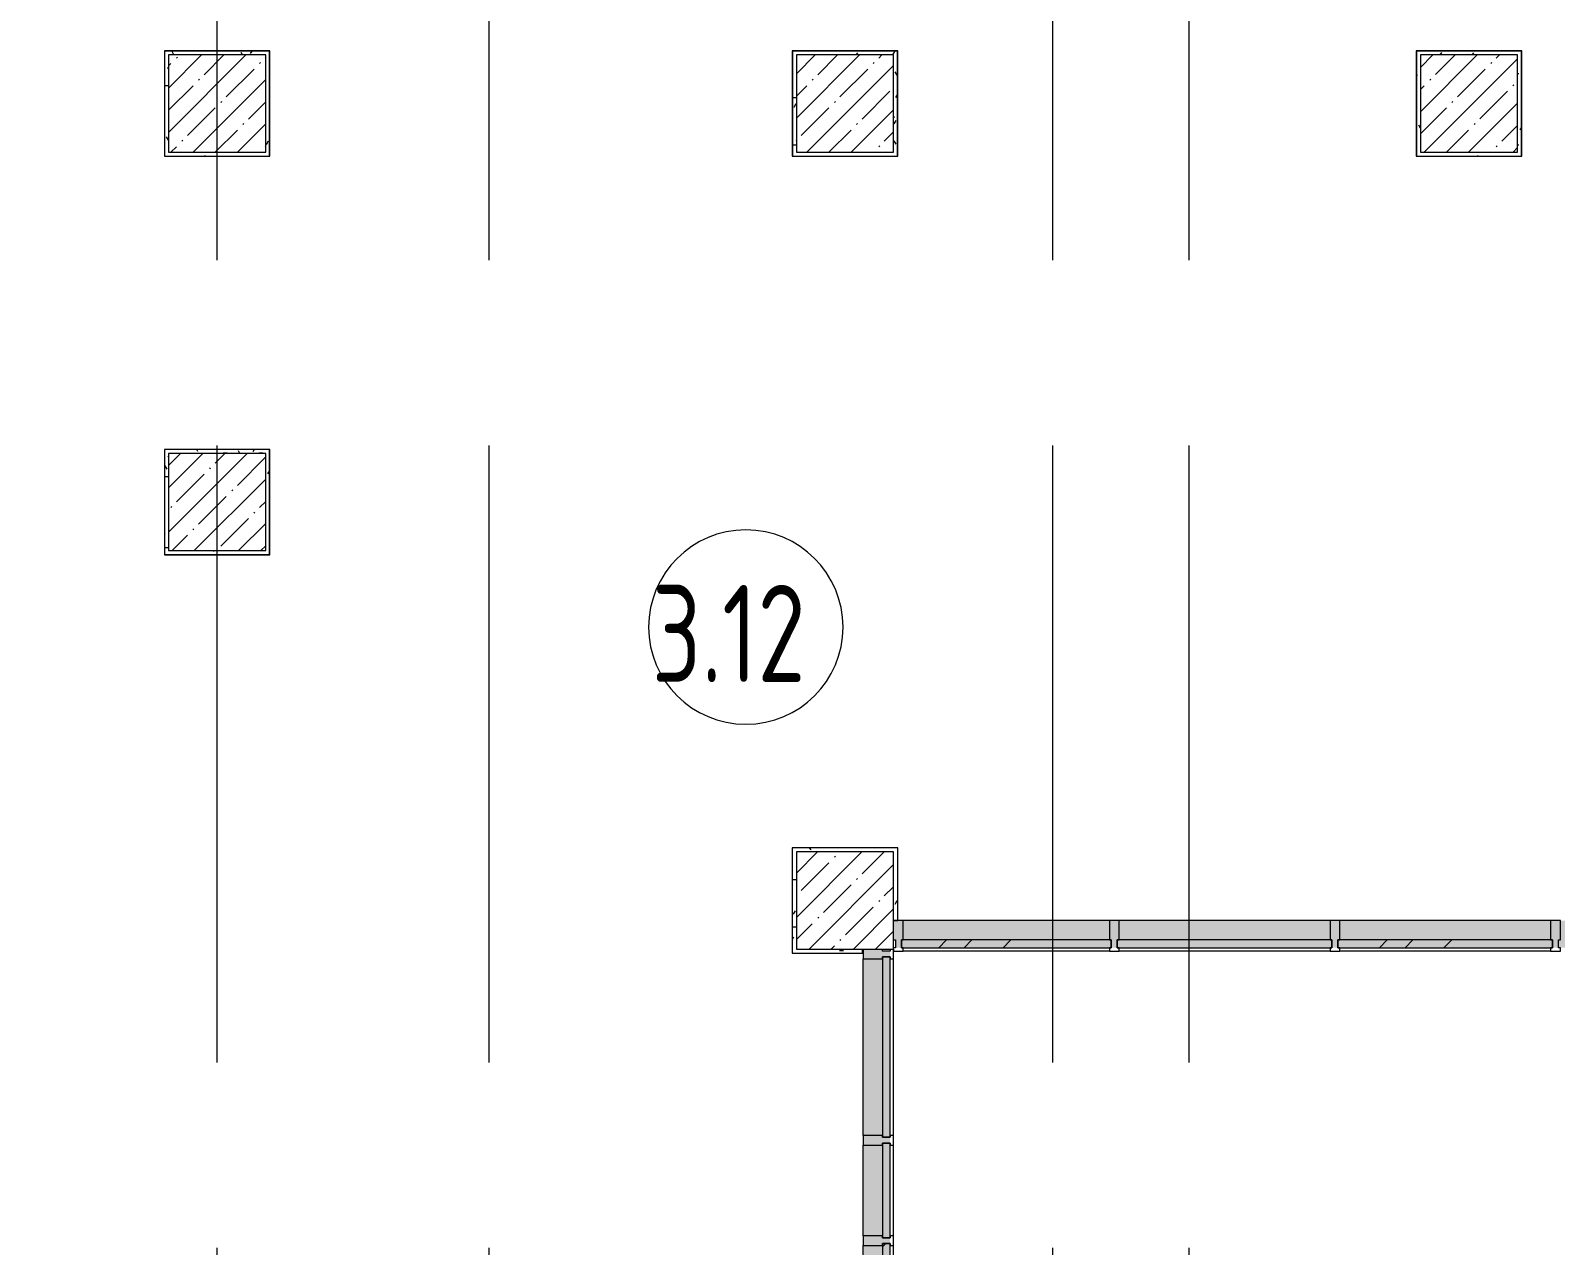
# Model space of a CAD drawing. Header units: millimetres. Extents: x -625 to 415037, y -3642 to 102118.
# Drawn here: x 358827 to 366672, y 17075 to 23326 of the extents above; entities that cross this region are included whole.
import ezdxf

# ---------------------------------------------------------------- set-up
doc = ezdxf.new("R2010")
doc.units = ezdxf.units.MM
doc.linetypes.add('Осевая', pattern=[6350, 1270, -952.5, 3175, -952.5])
for name, color, linetype, lineweight in [('A-AREA-IDEN', 7, 'Continuous', 9), ('A-GLAZ-CURT', 7, 'Continuous', 9), ('A-GLAZ-CURT-1', 7, 'Continuous', 5), ('A-GLAZ-CURT-2', 7, 'Continuous', 20), ('A-GLAZ-CWMG', 7, 'Continuous', 9), ('A-GLAZ-CWMG-1', 7, 'Continuous', 20), ('I-WALL', 7, 'Continuous', 5), ('S-COLS', 7, 'Continuous', 9), ('S-COLS-1', 7, 'Continuous', 5), ('Оси', 7, 'Continuous', 9), ('Оси-2', 7, 'Осевая', 9)]:
    doc.layers.add(name, color=color, linetype=linetype, lineweight=lineweight)
doc.layers.add('A-AREA-PATT-3', color=7, linetype='Continuous', lineweight=5, true_color=0xe6fae8, transparency=1)
doc.layers.add('A-WALL-1', color=9, linetype='Continuous', lineweight=5, true_color=0x808080)
doc.layers.add('A-WALL-FNSH-1', color=9, linetype='Continuous', lineweight=5, true_color=0x808080)
doc.styles.add('СПДС', font='ГОСТ тип А.ttf', dxfattribs={"width": 0.9})
pattern_1 = [(0, (289227.4, 1e-08), (243.84, 60.96), [20.117, -162.763, 20.117, -162.763, -975.36]), (0, (289227.4, 1e-08), (243.84, 60.96), [-365.76, 20.117, -345.643, 20.117, -162.763, -426.72]), (0, (289227.4, 1e-08), (243.84, 60.96), [-914.4, 20.117, -101.803, 20.117, -284.683]), (120, (289318.84, 30.48), (-174.71291, 180.691634), [20.117, -162.763, 20.117, -162.763, -975.36]), (120, (289318.84, 30.48), (-174.71291, 180.691634), [-365.76, 20.117, -345.643, 20.117, -162.763, -426.72]), (120, (289318.84, 30.48), (-174.71291, 180.691634), [-914.4, 20.117, -101.803, 20.117, -284.683]), (240, (289349.32, 152.4), (-69.12709, -241.651634), [20.117, -162.763, 20.117, -162.763, -975.36]), (240, (289349.32, 152.4), (-69.12709, -241.651634), [-365.76, 20.117, -345.643, 20.117, -162.763, -426.72]), (240, (289349.32, 152.4), (-69.12709, -241.651634), [-914.4, 20.117, -101.803, 20.117, -284.683])]

# ---------------------------------------------------------------- blocks, each defined once
blk = doc.blocks.new('BSC_Колонна _Прямоугольная - 500х500-V540-Объем проектирования 3 этажа')
at = {"layer": 'S-COLS-1'}
h = blk.add_hatch(dxfattribs=at)
h.set_pattern_fill('FP_72', color=256, style=0, pattern_type=2)
h.set_pattern_definition([(45, (-77000, -22950), (-114.04925, 114.04925), []), (45, (-76885.95, -22950), (-114.04925, 114.04925), [201.613, -40.323, 6.706, -33.617])])
h.paths.add_polyline_path([(250, -250), (250, 250), (-250, 250), (-250, -250)])
for p, q in [((250, 250), (-250, 250)), ((-250, 250), (-250, -250)), ((250, -250), (250, 250)), ((-250, -250), (250, -250))]:
    blk.add_line(p, q, dxfattribs=at)
blk = doc.blocks.new('BSC_Колонна _Прямоугольная - 500х500-V541-Объем проектирования 3 этажа')
at = {"layer": 'S-COLS-1'}
h = blk.add_hatch(dxfattribs=at)
h.set_pattern_fill('FP_73', color=256, style=0, pattern_type=2)
h.set_pattern_definition([(45, (-73790, -22950), (-114.04925, 114.04925), []), (45, (-73675.95, -22950), (-114.04925, 114.04925), [201.613, -40.323, 6.706, -33.617])])
h.paths.add_polyline_path([(-10.9, -250), (250, -250), (250, 250), (-250, 250), (-250, -250), (-190.9, -250)])
for p, q in [((250, 250), (-250, 250)), ((-250, 250), (-250, -250)), ((250, -250), (250, 250)), ((-250, -250), (250, -250))]:
    blk.add_line(p, q, dxfattribs=at)
blk = doc.blocks.new('BSC_Колонна _Прямоугольная - 500х500-V542-Объем проектирования 3 этажа')
at = {"layer": 'S-COLS-1'}
h = blk.add_hatch(dxfattribs=at)
h.set_pattern_fill('FP_74', color=256, style=0, pattern_type=2)
h.set_pattern_definition([(45, (-70560, -22950), (-114.04925, 114.04925), []), (45, (-70445.95, -22950), (-114.04925, 114.04925), [201.613, -40.323, 6.706, -33.617])])
h.paths.add_polyline_path([(-31.5, -250), (250, -250), (250, 250), (-250, 250), (-250, -250), (-149.4, -250)])
for p, q in [((250, 250), (-250, 250)), ((-250, 250), (-250, -250)), ((250, -250), (250, 250)), ((-250, -250), (250, -250))]:
    blk.add_line(p, q, dxfattribs=at)
blk = doc.blocks.new('Системная панель - Стекло - 40мм-23562586-Объем проектирования 3 этажа')
at = {"layer": 'A-GLAZ-CURT-2'}
for p, q in [((464.2, 0), (-464.2, 0)), ((-464.2, 0), (-464.2, -40)), ((-464.2, -40), (464.2, -40)), ((464.2, -40), (464.2, 0))]:
    blk.add_line(p, q, dxfattribs=at)
blk = doc.blocks.new('Системная панель - Стекло - 40мм-24234994-Объем проектирования 3 этажа')
at = {"layer": 'A-GLAZ-CURT-2'}
for p, q in [((243.3, 0), (-243.3, 0)), ((-243.3, 0), (-243.3, -40)), ((243.3, -40), (243.3, 0)), ((-243.3, -40), (243.3, -40))]:
    blk.add_line(p, q, dxfattribs=at)
blk = doc.blocks.new('Прямоугольный импост - Импост структурный с накладкой - 160мм Темный-31239176-Объем проектирования 3 этажа')
at = {"layer": 'A-GLAZ-CWMG'}
for p, q in [((73883, 17641.7), (73883, 18550)), ((74040, 17641.7), (74040, 18550))]:
    blk.add_line(p, q, dxfattribs=at)
blk = doc.blocks.new('Прямоугольный импост - Импост структурный с накладкой - 160мм Темный-31239177-Объем проектирования 3 этажа')
at = {"layer": 'A-GLAZ-CWMG'}
for p, q in [((73883, 17125), (73883, 17591.7)), ((74040, 17125), (74040, 17591.7))]:
    blk.add_line(p, q, dxfattribs=at)
blk = doc.blocks.new('Прямоугольный импост - Импост структурный с накладкой - 160мм Темный-31239205-Объем проектирования 3 этажа')
at = {"layer": 'A-GLAZ-CWMG-1'}
for p, q in [((0, 140), (-50, 140)), ((-50, 140), (-50, 40)), ((-50, 40), (-40, 40)), ((-40, 0), (-50, 0)), ((-50, 0), (-50, -17)), ((-40, 40), (-40, 0)), ((-10, 0), (-10, 40)), ((-10, 40), (0, 40)), ((0, 0), (-10, 0)), ((-50, -17), (0, -17))]:
    blk.add_line(p, q, dxfattribs=at)
blk = doc.blocks.new('Прямоугольный импост - Импост структурный с накладкой - 160мм Темный-31239180-Объем проектирования 3 этажа')
at = {"layer": 'A-GLAZ-CWMG-1'}
for p, q in [((-25, 40), (-25, 140)), ((-25, 140), (25, 140)), ((25, 140), (25, 40)), ((-15, 40), (-25, 40)), ((-25, -17), (-25, 0)), ((-25, 0), (-15, 0)), ((-15, 0), (-15, 40)), ((15, 40), (15, 0)), ((25, 40), (15, 40)), ((15, 0), (25, 0)), ((25, 0), (25, -17)), ((25, -17), (-25, -17))]:
    blk.add_line(p, q, dxfattribs=at)
blk = doc.blocks.new('BSC_Колонна _Прямоугольная - 500х500-V591-Объем проектирования 3 этажа')
at = {"layer": 'S-COLS-1'}
h = blk.add_hatch(dxfattribs=at)
h.set_pattern_fill('FP_132', color=256, style=0, pattern_type=2)
h.set_pattern_definition([(45, (-70560, -20900), (-114.04925, 114.04925), []), (45, (-70445.95, -20900), (-114.04925, 114.04925), [201.613, -40.323, 6.706, -33.617])])
h.paths.add_polyline_path([(250, -250), (250, 250), (-250, 250), (-250, -250)])
for p, q in [((250, 250), (-250, 250)), ((-250, 250), (-250, -250)), ((250, -250), (250, 250)), ((-250, -250), (250, -250))]:
    blk.add_line(p, q, dxfattribs=at)
blk = doc.blocks.new('BSC_Колонна _Прямоугольная - 500х500-V595-Объем проектирования 3 этажа')
at = {"layer": 'S-COLS-1'}
h = blk.add_hatch(dxfattribs=at)
h.set_pattern_fill('FP_135', color=256, style=0, pattern_type=2)
h.set_pattern_definition([(45, (-73790, -18850), (-114.04925, 114.04925), []), (45, (-73675.95, -18850), (-114.04925, 114.04925), [201.613, -40.323, 6.706, -33.617])])
h.paths.add_polyline_path([(-176.1, -250), (250, -250), (250, 250), (-250, 250), (-250, -250), (-190.9, -250)])
for p, q in [((250, 250), (-250, 250)), ((-250, 250), (-250, -250)), ((250, -250), (250, 250)), ((-250, -250), (250, -250))]:
    blk.add_line(p, q, dxfattribs=at)
blk = doc.blocks.new('Системная панель - Стекло - 40мм-24234969-Объем проектирования 3 этажа')
at = {"layer": 'A-GLAZ-CURT-1'}
h = blk.add_hatch(dxfattribs=at)
h.set_pattern_fill('FP_221', color=256, style=0, pattern_type=2)
h.set_pattern_definition([(45, (-74820, -18407), (-565.6854, 565.6854), [400, -1200]), (45, (-75220, -18607), (-565.6854, 565.6854), [1200, -400]), (45, (-74420, -18807), (-565.6854, 565.6854), [400, -1200])])
h.paths.add_polyline_path([(-540, 0), (540, 0), (540, 40), (-540, 40), (-540, 13.3)])
at = {"layer": 'A-GLAZ-CURT-2'}
for p, q in [((540, 40), (-540, 40)), ((-540, 40), (-540, 0)), ((-540, 0), (540, 0)), ((540, 0), (540, 40))]:
    blk.add_line(p, q, dxfattribs=at)
blk = doc.blocks.new('Прямоугольный импост - Импост структурный с накладкой - 160мм-23562401-Объем проектирования 3 этажа')
at = {"layer": 'A-GLAZ-CWMG'}
for p, q in [((75150, 18747), (74090, 18747)), ((75150, 18590), (74090, 18590))]:
    blk.add_line(p, q, dxfattribs=at)
blk = doc.blocks.new('Прямоугольный импост - Импост структурный с накладкой - 160мм-23618923-Объем проектирования 3 этажа')
at = {"layer": 'A-GLAZ-CWMG-1'}
for p, q in [((0, 17), (-50, 17)), ((-50, 17), (-50, 0)), ((-50, 0), (-40, 0)), ((-40, 0), (-40, -40)), ((-10, -40), (-10, 0)), ((-10, 0), (0, 0)), ((0, 7), (0, 17)), ((-40, -40), (-50, -40)), ((-50, -40), (-50, -140)), ((0, -40), (-10, -40)), ((-50, -140), (0, -140))]:
    blk.add_line(p, q, dxfattribs=at)
blk = doc.blocks.new('Системная панель - Стекло - 40мм-24234970-Объем проектирования 3 этажа')
at = {"layer": 'A-GLAZ-CURT-1'}
h = blk.add_hatch(dxfattribs=at)
h.set_pattern_fill('FP_222', color=256, style=0, pattern_type=2)
h.set_pattern_definition([(45, (-77077.5, -18407), (-565.6854, 565.6854), [400, -1200]), (45, (-77477.5, -18607), (-565.6854, 565.6854), [1200, -400]), (45, (-76677.5, -18807), (-565.6854, 565.6854), [400, -1200])])
h.paths.add_polyline_path([(-542.5, 0), (552.5, 0), (552.5, 40), (-552.5, 40), (-552.5, 0)])
at = {"layer": 'A-GLAZ-CURT-2'}
for p, q in [((552.5, 40), (-552.5, 40)), ((-552.5, 40), (-552.5, 0)), ((-552.5, 0), (552.5, 0)), ((552.5, 0), (552.5, 40))]:
    blk.add_line(p, q, dxfattribs=at)
blk = doc.blocks.new('Прямоугольный импост - Импост структурный с накладкой - 160мм-23562410-Объем проектирования 3 этажа')
at = {"layer": 'A-GLAZ-CWMG'}
for p, q in [((77420, 18747), (76335, 18747)), ((77420, 18590), (76335, 18590))]:
    blk.add_line(p, q, dxfattribs=at)
blk = doc.blocks.new('Прямоугольный импост - Импост структурный с накладкой - 160мм-23618920-Объем проектирования 3 этажа')
at = {"layer": 'A-GLAZ-CWMG-1'}
for p, q in [((-25, 0), (-25, 17)), ((-25, 17), (25, 17)), ((-15, 0), (-25, 0)), ((-15, -40), (-15, 0)), ((25, 0), (15, 0)), ((15, 0), (15, -40)), ((25, 17), (25, 0)), ((-25, -140), (-25, -40)), ((-25, -40), (-15, -40)), ((15, -40), (25, -40)), ((25, -40), (25, -140)), ((25, -140), (-25, -140))]:
    blk.add_line(p, q, dxfattribs=at)
blk = doc.blocks.new('Системная панель - Стекло - 40мм-V640-Объем проектирования 3 этажа')
at = {"layer": 'A-GLAZ-CURT-2'}
for p, q in [((552.5, 40), (-552.5, 40)), ((-552.5, 40), (-552.5, 0)), ((-552.5, 0), (552.5, 0)), ((552.5, 0), (552.5, 40))]:
    blk.add_line(p, q, dxfattribs=at)
blk = doc.blocks.new('Системная панель - Стекло - 40мм-24234995-Объем проектирования 3 этажа')
at = {"layer": 'A-GLAZ-CURT-1'}
h = blk.add_hatch(dxfattribs=at)
h.set_pattern_fill('FP_233', color=256, style=0, pattern_type=2)
h.set_pattern_definition([(135, (16666.7, -74223), (-565.6854, -565.6854), [400, -1200]), (135, (16866.7, -74623), (-565.6854, -565.6854), [1200, -400]), (135, (17066.7, -73823), (-565.6854, -565.6854), [400, -1200])])
h.paths.add_polyline_path([(218.3, 0), (-218.3, 0), (-218.3, -40), (218.3, -40)])
at = {"layer": 'A-GLAZ-CURT-2'}
for p, q in [((218.3, 0), (-218.3, 0)), ((-218.3, 0), (-218.3, -40)), ((218.3, -40), (218.3, 0)), ((-218.3, -40), (218.3, -40))]:
    blk.add_line(p, q, dxfattribs=at)
blk = doc.blocks.new('Прямоугольный импост - Импост структурный с накладкой - 160мм Темный-31239183-Объем проектирования 3 этажа')
at = {"layer": 'A-GLAZ-CWMG'}
for p, q in [((73883, 16658.3), (73883, 17075)), ((74040, 16658.3), (74040, 17075))]:
    blk.add_line(p, q, dxfattribs=at)
blk = doc.blocks.new('Марка_Помещения - Номер-25198446-Объем проектирования 3 этажа')
at = {"layer": 'A-AREA-IDEN'}
for start, end in [(360, 180), (180, 360)]:
    blk.add_arc((0, 0), 2.5, start, end, dxfattribs=at)

msp = doc.modelspace()

# ---------------------------------------------------------------- hatches: boundary and pattern name
at = {"layer": 'A-AREA-PATT-3'}
h = msp.add_hatch(color=256, dxfattribs=at)
h.paths.add_polyline_path([(357897.9, 11800), (358061.4, 11800), (358061.4, 11820), (358021.4, 11820), (358021.4, 11840), (358031.4, 11840), (358031.4, 11940), (357971.4, 11940), (357971.4, 11900), (357897.9, 11900), (357897.9, 11856.7)])
h.paths.add_polyline_path([(359421.4, 11800), (359451.4, 11800), (359451.4, 11840), (359461.4, 11840), (359461.4, 11800), (359516.9, 11800), (359516.4, 11900), (359461.4, 11900), (359461.4, 11940), (359411.4, 11940), (359411.4, 11840), (359421.4, 11840), (359421.4, 11820), (359371.4, 11820), (359371.4, 11800), (359411.4, 11800)])
h.paths.add_polyline_path([(372162.4, 15493), (373427.4, 15494.4), (373427.4, 15593), (373417.4, 15593), (373417.4, 15633), (368317.4, 15632.7), (368317.4, 15593), (368307.4, 15593), (368307.4, 15493), (372132.4, 15493)])
h.paths.add_polyline_path([(365002.1, 15493), (367807.4, 15494.6), (367807.4, 15593), (367797.4, 15593), (367797.4, 15633), (363277.4, 15632.4), (363277.4, 15593), (363267.4, 15593), (363267.4, 15493), (364611.3, 15493)])
h.paths.add_polyline_path([(363210.4, 15650), (363210.4, 15660), (363250.4, 15660), (363248.5, 18590), (363210.4, 18590), (363210.4, 18600), (363112.4, 18599.2), (363110.4, 15650)])
h.paths.add_polyline_path([(369572.4, 18607), (373417.4, 18607), (373417.4, 18647), (373427.4, 18647), (373427.4, 18747), (368307.4, 18745.4), (368307.4, 18647), (368317.4, 18647), (368317.4, 18607), (369562.4, 18607)])
h.paths.add_polyline_path([(367797.4, 18607), (367797.4, 18647), (367807.4, 18647), (367807.4, 18747), (363267.4, 18747), (363267.4, 18647), (363277.4, 18647), (363278.8, 18607), (367793.4, 18607)])
h.paths.add_polyline_path([(373957.9, 19120.5), (373957.9, 19131), (373937.9, 19131), (373937.9, 19120.5)])
h.paths.add_polyline_path([(373932, 22669), (373952, 22669), (373952, 22679.5), (373932, 22679.5)])
at = {"layer": 'I-WALL'}
h = msp.add_hatch(dxfattribs=at)
h.set_pattern_fill('FP_191', color=256, style=0, pattern_type=2)
h.set_pattern_definition(pattern_1)
h.paths.add_polyline_path([(359537.4, 23200), (360057.4, 23200), (360057.4, 23220), (359517.4, 23220), (359517.4, 23200)])
h = msp.add_hatch(dxfattribs=at)
h.set_pattern_fill('FP_191', color=256, style=0, pattern_type=2)
h.set_pattern_definition(pattern_1)
h.paths.add_polyline_path([(359517.4, 22680), (359537.4, 22680), (359537.4, 23200), (359517.4, 23200), (359517.4, 22700)])
h = msp.add_hatch(dxfattribs=at)
h.set_pattern_fill('FP_191', color=256, style=0, pattern_type=2)
h.set_pattern_definition(pattern_1)
h.paths.add_polyline_path([(360037.4, 22700), (360057.4, 22700), (360057.4, 23200), (360037.4, 23200)])
h = msp.add_hatch(dxfattribs=at)
h.set_pattern_fill('FP_191', color=256, style=0, pattern_type=2)
h.set_pattern_definition(pattern_1)
h.paths.add_polyline_path([(362747.4, 23200), (363287.4, 23200), (363287.4, 23220), (362747.4, 23220)])
h = msp.add_hatch(dxfattribs=at)
h.set_pattern_fill('FP_191', color=256, style=0, pattern_type=2)
h.set_pattern_definition(pattern_1)
h.paths.add_polyline_path([(362747.4, 22680), (362767.4, 22680), (362767.4, 23200), (362747.4, 23199.2), (362747.4, 22700)])
h = msp.add_hatch(dxfattribs=at)
h.set_pattern_fill('FP_191', color=256, style=0, pattern_type=2)
h.set_pattern_definition(pattern_1)
h.paths.add_polyline_path([(363287.4, 22700), (363287.4, 23200), (363267.4, 23200), (363267.4, 22700)])
h = msp.add_hatch(dxfattribs=at)
h.set_pattern_fill('FP_191', color=256, style=0, pattern_type=2)
h.set_pattern_definition(pattern_1)
h.paths.add_polyline_path([(366497.4, 23200), (366497.4, 23220), (365957.4, 23220), (365957.4, 23200), (366477.4, 23200)])
h = msp.add_hatch(dxfattribs=at)
h.set_pattern_fill('FP_191', color=256, style=0, pattern_type=2)
h.set_pattern_definition(pattern_1)
h.paths.add_polyline_path([(365957.4, 22680), (365977.4, 22680), (365977.4, 23200), (365957.4, 23199.2), (365957.4, 22700)])
h = msp.add_hatch(dxfattribs=at)
h.set_pattern_fill('FP_191', color=256, style=0, pattern_type=2)
h.set_pattern_definition(pattern_1)
h.paths.add_polyline_path([(366497.4, 22700), (366497.4, 23200), (366477.4, 23200), (366477.4, 22700)])
h = msp.add_hatch(dxfattribs=at)
h.set_pattern_fill('FP_191', color=256, style=0, pattern_type=2)
h.set_pattern_definition(pattern_1)
h.paths.add_polyline_path([(359773, 22680), (360057.4, 22680), (360057.4, 22700), (359537.4, 22700), (359537.4, 22680), (359655.3, 22680)])
h = msp.add_hatch(dxfattribs=at)
h.set_pattern_fill('FP_191', color=256, style=0, pattern_type=2)
h.set_pattern_definition(pattern_1)
h.paths.add_polyline_path([(363287.4, 22680), (363287.4, 22700), (362767.4, 22700), (362767.4, 22680), (363267.4, 22680)])
h = msp.add_hatch(dxfattribs=at)
h.set_pattern_fill('FP_191', color=256, style=0, pattern_type=2)
h.set_pattern_definition(pattern_1)
h.paths.add_polyline_path([(366477.4, 22680), (366497.4, 22680), (366497.4, 22700), (365977.4, 22700), (365977.4, 22680)])
h = msp.add_hatch(dxfattribs=at)
h.set_pattern_fill('FP_191', color=256, style=0, pattern_type=2)
h.set_pattern_definition(pattern_1)
h.paths.add_polyline_path([(360057.4, 21150), (360057.4, 21170), (359517.4, 21170), (359517.4, 21150), (360037.4, 21150)])
h = msp.add_hatch(dxfattribs=at)
h.set_pattern_fill('FP_191', color=256, style=0, pattern_type=2)
h.set_pattern_definition(pattern_1)
h.paths.add_polyline_path([(359537.4, 20630), (359537.4, 21150), (359517.4, 21150), (359517.4, 20630)])
h = msp.add_hatch(dxfattribs=at)
h.set_pattern_fill('FP_191', color=256, style=0, pattern_type=2)
h.set_pattern_definition(pattern_1)
h.paths.add_polyline_path([(360057.4, 20650), (360057.4, 21150), (360037.4, 21150), (360037.4, 20650)])
h = msp.add_hatch(dxfattribs=at)
h.set_pattern_fill('FP_191', color=256, style=0, pattern_type=2)
h.set_pattern_definition(pattern_1)
h.paths.add_polyline_path([(359539.4, 20630), (360057.4, 20630), (360057.4, 20650), (359537.4, 20650), (359537.4, 20630)])
h = msp.add_hatch(dxfattribs=at)
h.set_pattern_fill('FP_191', color=256, style=0, pattern_type=2)
h.set_pattern_definition(pattern_1)
h.paths.add_polyline_path([(362747.4, 19100), (363267.4, 19100), (363267.4, 19120), (362747.4, 19120)])
h = msp.add_hatch(dxfattribs=at)
h.set_pattern_fill('FP_191', color=256, style=0, pattern_type=2)
h.set_pattern_definition(pattern_1)
h.paths.add_polyline_path([(362750.4, 18580), (362767.4, 18580), (362767.4, 19100), (362747.4, 19099.2), (362747.4, 18580)])
h = msp.add_hatch(dxfattribs=at)
h.set_pattern_fill('FP_191', color=256, style=0, pattern_type=2)
h.set_pattern_definition(pattern_1)
h.paths.add_polyline_path([(363287.4, 18747), (363287.4, 19120), (363267.4, 19120), (363267.4, 18747), (363277.4, 18747)])
h = msp.add_hatch(dxfattribs=at)
h.set_pattern_fill('FP_191', color=256, style=0, pattern_type=2)
h.set_pattern_definition(pattern_1)
h.paths.add_polyline_path([(363107.4, 18580), (363107.4, 18600), (362767.4, 18600), (362767.4, 18580), (363098.4, 18580)])

# ---------------------------------------------------------------- linework, layer by layer
at = {"layer": 'A-WALL-1'}
for p, q in [((360057.4, 23220), (359517.4, 23220)), ((359517.4, 23220), (359517.4, 22680)), ((360057.4, 22680), (360057.4, 23220)), ((363287.4, 23220), (362747.4, 23220)), ((362747.4, 23220), (362747.4, 22680)), ((363287.4, 22680), (363287.4, 23220)), ((366497.4, 23220), (365957.4, 23220)), ((365957.4, 23220), (365957.4, 22680)), ((366497.4, 22680), (366497.4, 23220)), ((359517.4, 22680), (360057.4, 22680)), ((362747.4, 22680), (363287.4, 22680)), ((365957.4, 22680), (366497.4, 22680)), ((360057.4, 21170), (359517.4, 21170)), ((359517.4, 21170), (359517.4, 20630)), ((360057.4, 20630), (360057.4, 21170)), ((359517.4, 20630), (360057.4, 20630)), ((363267.4, 18747), (363287.4, 18747)), ((363107.4, 18580), (363107.4, 18600)), ((362747.4, 18580), (362747.4, 18580))]:
    msp.add_line(p, q, dxfattribs=at)
at = {"layer": 'A-WALL-FNSH-1'}
for p, q in [((360058.4, 23221), (359516.4, 23221)), ((359516.4, 23221), (359516.4, 22679)), ((360058.4, 22679), (360058.4, 23221)), ((363288.4, 23221), (362746.4, 23221)), ((362746.4, 23221), (362746.4, 22679)), ((363288.4, 22679), (363288.4, 23221)), ((366498.4, 23221), (365956.4, 23221)), ((365956.4, 23221), (365956.4, 22679)), ((366498.4, 22679), (366498.4, 23221)), ((359516.4, 22679), (360058.4, 22679)), ((362746.4, 22679), (363288.4, 22679)), ((365956.4, 22679), (366498.4, 22679)), ((360058.4, 21171), (359516.4, 21171)), ((359516.4, 21171), (359516.4, 20629)), ((360058.4, 20629), (360058.4, 21171)), ((359516.4, 20629), (360058.4, 20629)), ((363288.4, 19121), (362746.4, 19121)), ((362746.4, 19121), (362746.4, 18579)), ((363288.4, 18747), (363288.4, 19121)), ((363287.4, 18747), (363288.4, 18747)), ((362746.4, 18579), (363112.4, 18579)), ((363112.4, 18580), (363110.4, 18580)), ((363112.4, 18579), (363112.4, 18580))]:
    msp.add_line(p, q, dxfattribs=at)
at = {"layer": 'Оси'}
for p, q in [((364787.4, 22578.1), (364787.4, 27578.1)), ((359787.4, 22398.1), (359787.4, 27398.1)), ((361187.4, 22398.1), (361187.4, 27398.1)), ((364087.4, 22398.1), (364087.4, 27398.1))]:
    msp.add_line(p, q, dxfattribs=at)
at = {"layer": 'Оси-2'}
for p, q in [((364787.4, 3093.7), (364787.4, 22578.1)), ((359787.4, 3093.7), (359787.4, 22398.1)), ((361187.4, 3093.7), (361187.4, 22398.1)), ((364087.4, 3093.7), (364087.4, 22398.1))]:
    msp.add_line(p, q, dxfattribs=at)

# ---------------------------------------------------------------- block references
at = {"layer": 'A-AREA-IDEN', "xscale": 199.9999999999999, "yscale": 199.9999999999999, "zscale": 199.9999999999999}
msp.add_blockref('Марка_Помещения - Номер-25198446-Объем проектирования 3 этажа', (362507.3, 20256.5), dxfattribs=at)
at = {"layer": 'A-GLAZ-CURT'}
for name, p in [('Системная панель - Стекло - 40мм-24234969-Объем проектирования 3 этажа', (363847.4, 18607)), ('Системная панель - Стекло - 40мм-V640-Объем проектирования 3 этажа', (364969.9, 18607)), ('Системная панель - Стекло - 40мм-24234970-Объем проектирования 3 этажа', (366104.9, 18607))]:
    msp.add_blockref(name, p, dxfattribs=at)
at = {"layer": 'A-GLAZ-CURT', "rotation": 269.9999999999998}
for name, p in [('Системная панель - Стекло - 40мм-23562586-Объем проектирования 3 этажа', (363250.4, 18095.8)), ('Системная панель - Стекло - 40мм-24234994-Объем проектирования 3 этажа', (363250.4, 17358.3)), ('Системная панель - Стекло - 40мм-24234995-Объем проектирования 3 этажа', (363250.4, 16866.7))]:
    msp.add_blockref(name, p, dxfattribs=at)
at = {"layer": 'A-GLAZ-CWMG'}
for name, p, rotation in [('Прямоугольный импост - Импост структурный с накладкой - 160мм-23618923-Объем проектирования 3 этажа', (363267.4, 18607), 180), ('Прямоугольный импост - Импост структурный с накладкой - 160мм Темный-31239205-Объем проектирования 3 этажа', (363250.4, 18600), 89.99999999999984)]:
    msp.add_blockref(name, p, dxfattribs=dict(at, rotation=rotation))
for name, p in [('Прямоугольный импост - Импост структурный с накладкой - 160мм-23562401-Объем проектирования 3 этажа', (289227.4, 0)), ('Прямоугольный импост - Импост структурный с накладкой - 160мм-23562410-Объем проектирования 3 этажа', (288092.4, 0)), ('Прямоугольный импост - Импост структурный с накладкой - 160мм-23562410-Объем проектирования 3 этажа', (289227.4, 0)), ('Прямоугольный импост - Импост структурный с накладкой - 160мм Темный-31239176-Объем проектирования 3 этажа', (289227.4, 0)), ('Прямоугольный импост - Импост структурный с накладкой - 160мм Темный-31239177-Объем проектирования 3 этажа', (289227.4, 0)), ('Прямоугольный импост - Импост структурный с накладкой - 160мм Темный-31239183-Объем проектирования 3 этажа', (289227.4, 0))]:
    msp.add_blockref(name, p, dxfattribs=at)
at = {"layer": 'A-GLAZ-CWMG', "extrusion": (0, 0, -1)}
for name, p, rotation in [('Прямоугольный импост - Импост структурный с накладкой - 160мм-23618920-Объем проектирования 3 этажа', (-364402.4, 18607), 180), ('Прямоугольный импост - Импост структурный с накладкой - 160мм-23618920-Объем проектирования 3 этажа', (-365537.4, 18607), 180), ('Прямоугольный импост - Импост структурный с накладкой - 160мм-23618920-Объем проектирования 3 этажа', (-366672.4, 18607), 180), ('Прямоугольный импост - Импост структурный с накладкой - 160мм Темный-31239180-Объем проектирования 3 этажа', (-363250.4, 17616.7), 270.0000000000002), ('Прямоугольный импост - Импост структурный с накладкой - 160мм Темный-31239180-Объем проектирования 3 этажа', (-363250.4, 17100), 270.0000000000002)]:
    msp.add_blockref(name, p, dxfattribs=dict(at, rotation=rotation))
at = {"layer": 'S-COLS'}
for name, p in [('BSC_Колонна _Прямоугольная - 500х500-V542-Объем проектирования 3 этажа', (359787.4, 22950)), ('BSC_Колонна _Прямоугольная - 500х500-V541-Объем проектирования 3 этажа', (363017.4, 22950)), ('BSC_Колонна _Прямоугольная - 500х500-V540-Объем проектирования 3 этажа', (366227.4, 22950)), ('BSC_Колонна _Прямоугольная - 500х500-V591-Объем проектирования 3 этажа', (359787.4, 20900)), ('BSC_Колонна _Прямоугольная - 500х500-V595-Объем проектирования 3 этажа', (363017.4, 18850))]:
    msp.add_blockref(name, p, dxfattribs=at)

# ---------------------------------------------------------------- texts
at = {"layer": 'A-AREA-IDEN', "insert": (362023.5, 20473.6), "char_height": 500, "width": 1212.151, "attachment_point": 1, "style": 'СПДС'}
msp.add_mtext('3.12', dxfattribs=at)

doc.saveas('drawing.dxf')
